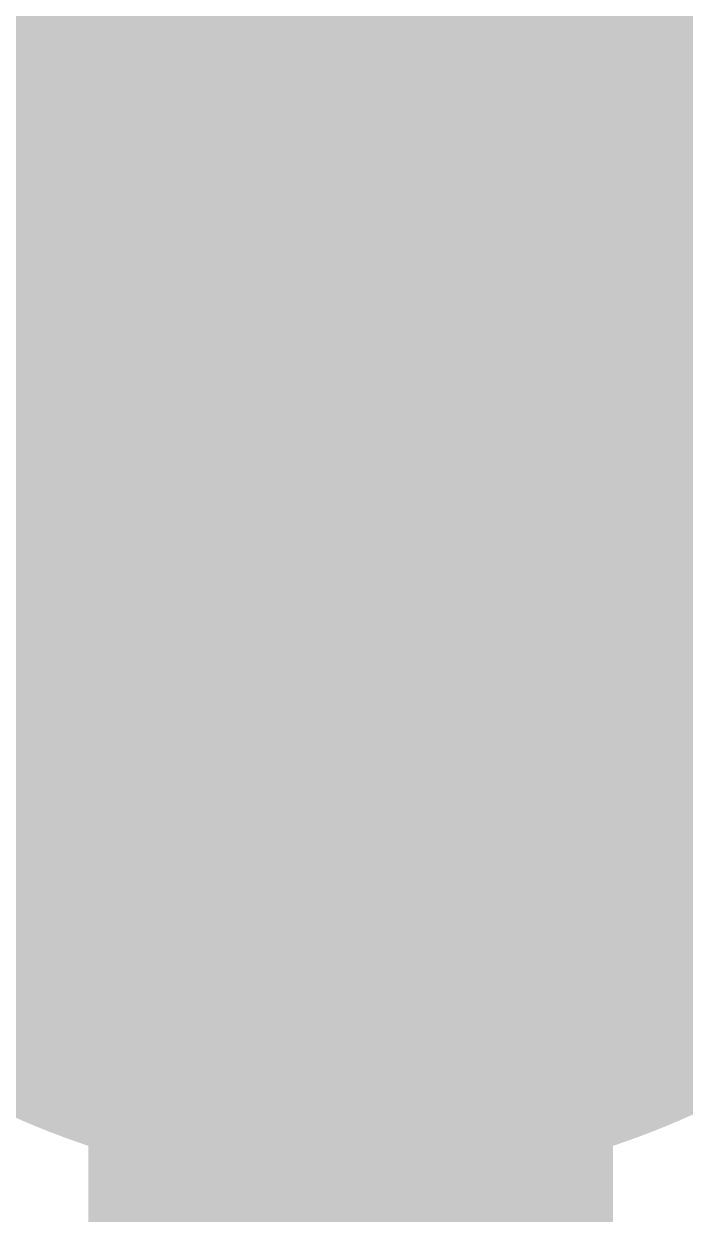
# Model space of a CAD drawing. Header units: inches. Extents: x 22 to 371, y 55 to 284.
# Drawn here: x 67.701 to 68.021, y 146.24 to 146.816 of the extents above; entities that cross this region are included whole.
import ezdxf

# ---------------------------------------------------------------- set-up
doc = ezdxf.new("R2010")
doc.units = ezdxf.units.IN
for name, color, linetype in [('Bottom Layer', 5, 'Continuous'), ('Bottom Solder', 6, 'Continuous'), ('Drill Drawing', 1, 'Continuous'), ('Layer 1', 16, 'Continuous'), ('Layer 2', 76, 'Continuous'), ('Top Layer', 1, 'Continuous'), ('Top Solder', 216, 'Continuous'), ('Via Holes', 16, 'Continuous')]:
    doc.layers.add(name, color=color, linetype=linetype)

msp = doc.modelspace()

# ---------------------------------------------------------------- hatches: boundary and pattern name
at = {"layer": 'Bottom Layer'}
h = msp.add_hatch(color=5, dxfattribs=at)
edge = h.paths.add_edge_path()
edge.add_arc((67.859, 146.65444), 0.3, 0, 360)
at = {"layer": 'Bottom Solder'}
h = msp.add_hatch(color=6, dxfattribs=at)
edge = h.paths.add_edge_path()
edge.add_arc((67.859, 146.65444), 0.4016, 0, 360)
at = {"layer": 'Layer 1'}
h = msp.add_hatch(color=16, dxfattribs=at)
edge = h.paths.add_edge_path()
edge.add_arc((67.859, 146.65444), 0.3, 0, 360)
at = {"layer": 'Layer 2'}
h = msp.add_hatch(color=76, dxfattribs=at)
edge = h.paths.add_edge_path()
edge.add_arc((67.859, 146.65444), 0.3, 0, 360)
at = {"layer": 'Top Layer'}
h = msp.add_hatch(color=1, dxfattribs=at)
edge = h.paths.add_edge_path()
edge.add_arc((67.859, 146.65444), 0.3, 0, 360)
at = {"layer": 'Top Solder'}
h = msp.add_hatch(color=216, dxfattribs=at)
edge = h.paths.add_edge_path()
edge.add_arc((67.859, 146.65444), 0.4016, 0, 360)
at = {"layer": 'Via Holes'}
h = msp.add_hatch(color=7, dxfattribs=at)
edge = h.paths.add_edge_path()
edge.add_arc((67.859, 146.65444), 0.15, 0, 360)

# ---------------------------------------------------------------- linework, layer by layer
at = {"layer": 'Bottom Layer'}
msp.add_lwpolyline([(67.859, 146.65444, 0.254, 0.254, 0), (67.859, 147.91572, 0.254, 0.254, 0)], format="xyseb", dxfattribs=at)
msp.add_lwpolyline([(67.7955, 146.65444, 0.127, 0.127, 1), (67.9225, 146.65444, 0.127, 0.127, 1)], format="xyseb", close=True, dxfattribs=at)
at = {"layer": 'Drill Drawing'}
for points in [[(67.605, 146.90844, 0.0508, 0.0508, 0), (67.859, 146.78144, 0.0508, 0.0508, 0)], [(67.605, 146.90844, 0.0508, 0.0508, 0), (67.732, 146.65444, 0.0508, 0.0508, 0)], [(67.859, 146.78144, 0.0508, 0.0508, 0), (68.113, 146.90844, 0.0508, 0.0508, 0)], [(67.986, 146.65444, 0.0508, 0.0508, 0), (68.113, 146.90844, 0.0508, 0.0508, 0)], [(67.605, 146.40044, 0.0508, 0.0508, 0), (67.732, 146.65444, 0.0508, 0.0508, 0)], [(67.986, 146.65444, 0.0508, 0.0508, 0), (68.113, 146.40044, 0.0508, 0.0508, 0)], [(67.605, 146.40044, 0.0508, 0.0508, 0), (67.859, 146.52744, 0.0508, 0.0508, 0)], [(67.859, 146.52744, 0.0508, 0.0508, 0), (68.113, 146.40044, 0.0508, 0.0508, 0)]]:
    msp.add_lwpolyline(points, format="xyseb", dxfattribs=at)
for points in [[(67.8463, 146.78144, 0.0254, 0.0254, 1), (67.8717, 146.78144, 0.0254, 0.0254, 1)], [(67.8463, 146.78144, 0.0254, 0.0254, 1), (67.8717, 146.78144, 0.0254, 0.0254, 1)], [(67.7193, 146.65444, 0.0254, 0.0254, 1), (67.7447, 146.65444, 0.0254, 0.0254, 1)], [(67.7193, 146.65444, 0.0254, 0.0254, 1), (67.7447, 146.65444, 0.0254, 0.0254, 1)], [(67.9733, 146.65444, 0.0254, 0.0254, 1), (67.9987, 146.65444, 0.0254, 0.0254, 1)], [(67.9733, 146.65444, 0.0254, 0.0254, 1), (67.9987, 146.65444, 0.0254, 0.0254, 1)], [(67.8463, 146.52744, 0.0254, 0.0254, 1), (67.8717, 146.52744, 0.0254, 0.0254, 1)], [(67.8463, 146.52744, 0.0254, 0.0254, 1), (67.8717, 146.52744, 0.0254, 0.0254, 1)]]:
    msp.add_lwpolyline(points, format="xyseb", close=True, dxfattribs=at)
at = {"layer": 'Top Layer'}
for points in [[(67.859, 146.65444, 0.254, 0.254, 0), (67.859, 149.16302, 0.254, 0.254, 0)], [(67.859, 145.9484, 0.254, 0.254, 0), (67.859, 146.65444, 0.254, 0.254, 0)]]:
    msp.add_lwpolyline(points, format="xyseb", dxfattribs=at)
msp.add_lwpolyline([(67.7955, 146.65444, 0.127, 0.127, 1), (67.9225, 146.65444, 0.127, 0.127, 1)], format="xyseb", close=True, dxfattribs=at)
msp.add_lwpolyline([(67.7955, 146.65444, 0.127, 0.127, 1), (67.9225, 146.65444, 0.127, 0.127, 1)], format="xyseb", close=True, dxfattribs=at)

doc.saveas('drawing.dxf')
